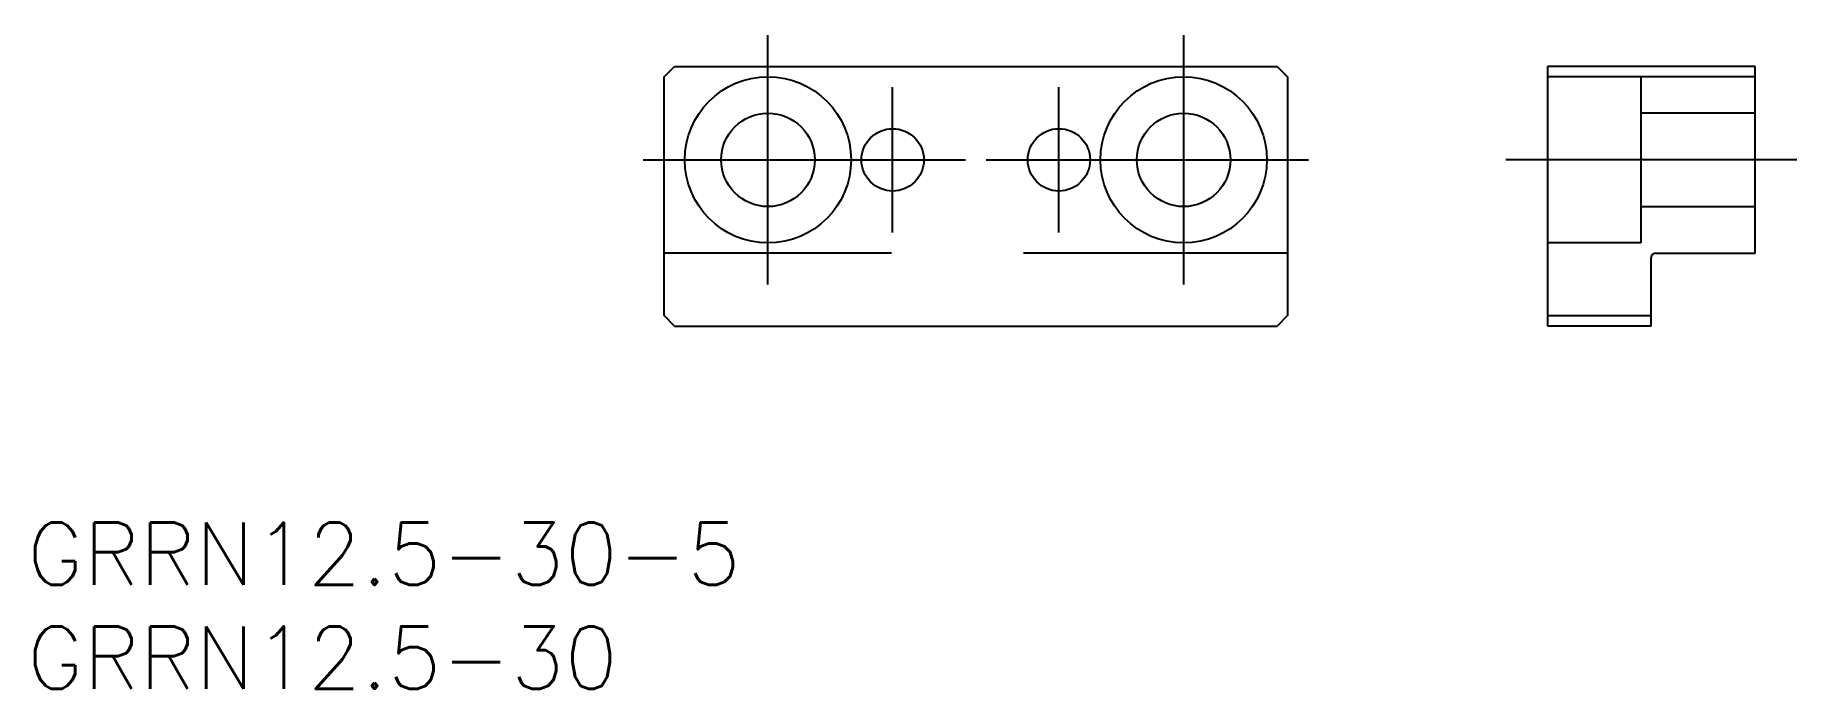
# Model space of a CAD drawing. Extents: x -45.3 to 39.5, y -17.5 to 14.
import ezdxf

# ---------------------------------------------------------------- set-up
doc = ezdxf.new("R2010")
doc.units = 0
doc.linetypes.add('CENTER', pattern=[50.8, 31.75, -6.35, 6.35, -6.35])
doc.linetypes.add('DASHED', pattern=[19.05, 12.7, -6.35])
doc.layers.get('0').update_dxf_attribs({"linetype": 'CONTINUOUS'})
doc.layers.add('CENTER', color=1, linetype='CENTER')
doc.styles.get("Standard").update_dxf_attribs({"font": 'txt.shx', "height": 3, "bigfont": 'bigfont.shx'})

msp = doc.modelspace()

# ---------------------------------------------------------------- linework, layer by layer
at = {"color": 7, "linetype": 'CONTINUOUS'}
for p, q in [((-15, 12), (-14.5, 12.5)), ((-15, 0.5), (-15, 12)), ((-14.5, 12.5), (14.5, 12.5)), ((14.5, 12.5), (15, 12)), ((15, 12), (15, 0.5)), ((27.5, 12.5), (27.5, 0)), ((37.5, 12.5), (27.5, 12.5)), ((37.5, 12), (27.5, 12)), ((37.5, 3.5), (37.5, 12.5)), ((32.7, 3.5), (37.5, 3.5)), ((32.5, 0), (32.5, 3.3)), ((-14.5, 0), (-15, 0.5)), ((-14.5, 0), (14.5, 0)), ((15, 0.5), (14.5, 0)), ((27.5, 0.5), (32.5, 0.5)), ((32.5, 0), (27.5, 0))]:
    msp.add_line(p, q, dxfattribs=at)
at = {"color": 3, "linetype": 'DASHED'}
for p, q in [((32, 12), (32, 4)), ((37.5, 10.25), (32, 10.25)), ((32, 5.75), (37.5, 5.75)), ((15, 3.5), (-15, 3.5)), ((32, 4), (27.5, 4))]:
    msp.add_line(p, q, dxfattribs=at)
at = {"color": 7, "linetype": 'CONTINUOUS'}
for centre, radius in [((-10, 8), 4), ((10, 8), 4), ((-10, 8), 2.25), ((10, 8), 2.25), ((-4, 8), 1.5), ((4, 8), 1.5)]:
    msp.add_circle(centre, radius, dxfattribs=at)
msp.add_arc((32.7, 3.3), 0.2, 90, 180, dxfattribs=at)
at = {"layer": 'CENTER', "color": 1, "linetype": 'CENTER'}
for p, q in [((-10, 2), (-10, 14)), ((10, 14), (10, 2)), ((-4, 4.5), (-4, 11.5)), ((4, 4.5), (4, 11.5)), ((-16, 8), (-0.5, 8)), ((0.5, 8), (16, 8)), ((39.5, 8), (25.5, 8))]:
    msp.add_line(p, q, dxfattribs=at)

# ---------------------------------------------------------------- texts
at = {"color": 7, "linetype": 'CONTINUOUS'}
for s, p in [('GRRN12.5-30-5', (-45.64, -12.464)), ('GRRN12.5-30', (-45.64, -17.464))]:
    msp.add_text(s, height=3, dxfattribs=at).set_placement(p)

doc.saveas('drawing.dxf')
